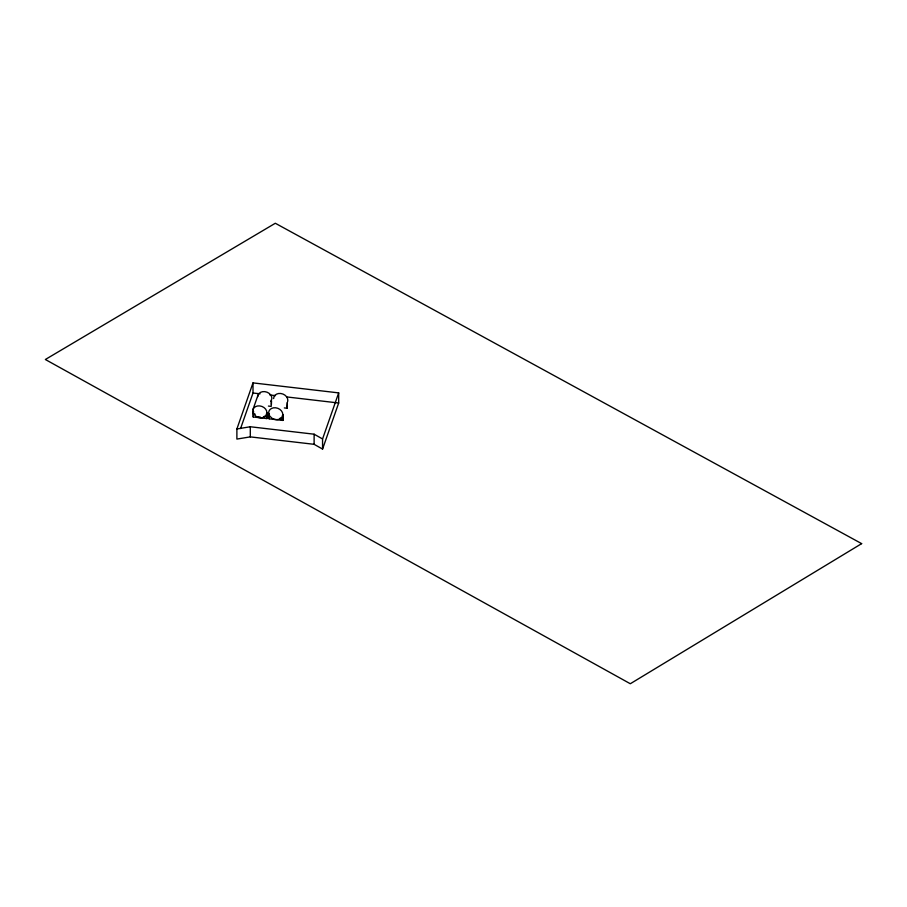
<?xml version="1.0" encoding="UTF-8"?>
<svg xmlns="http://www.w3.org/2000/svg" width="907" height="907" viewBox="0 0 907 907"><rect width="100%" height="100%" fill="white"/><g stroke="black" fill="none" stroke-linecap="round" stroke-linejoin="round"><path stroke-width="1.36" d="M287.576 401.722L287.814 400.225A7.233 5.782 19.3 0 0 280.728 393.491A7.233 5.782 19.3 0 0 273.642 398.57M236.886 428.966L253.008 382.89L338.685 392.89L338.685 403.003L322.563 449.078L314.117 444.317L250.298 436.879L236.886 439.079L236.886 428.966L250.298 426.755L314.117 434.204L322.563 438.954L322.563 449.078M240.57 428.546L253.008 393.014L253.008 382.89M252.974 409.499L257.973 395.214M253.212 416.982L253.45 411.222L253.212 416.982L266.919 418.58L267.168 412.821L266.919 418.58M282.825 420.429L283.075 414.669L282.825 420.429L269.118 418.83L269.368 414.34M287.088 408.252L287.338 402.493L287.088 408.252L284.356 407.923M322.563 438.954L338.685 392.89M270.955 401.211L271.907 398.366A7.233 5.782 19.3 0 0 264.821 391.643A7.233 5.782 19.3 0 0 257.735 396.71M253.008 393.014L260.037 393.831M269.867 394.976L275.479 395.633M286.714 396.937L338.685 403.003M268.438 406.075L271.182 406.393L271.431 400.633L271.431 404.431M253.212 413.943L255.207 414.182M263.914 416.483L266.919 416.835M279.832 418.342L282.825 418.694M257.565 416.755L260.309 417.073M280.331 419.408L283.075 419.737M314.117 434.204L314.117 444.317M269.118 413.773L269.118 418.83M250.298 426.755L250.298 436.879M266.907 412.651L265.955 415.497L263.359 417.356A7.233 5.782 19.3 0 1 256.273 416.528L253.677 414.068L252.736 411.007A7.233 5.782 19.3 0 1 259.821 405.928A7.233 5.782 19.3 0 1 266.907 412.651M282.814 414.51L281.862 417.356L279.277 419.204A7.233 5.782 19.3 0 1 272.191 418.388L269.594 415.916L268.642 412.855A7.233 5.782 19.3 0 1 275.728 407.787A7.233 5.782 19.3 0 1 282.814 414.51M861.65 543.633L630.308 683.742L45.35 359.501L275.309 223.258L861.65 543.633"/></g></svg>
